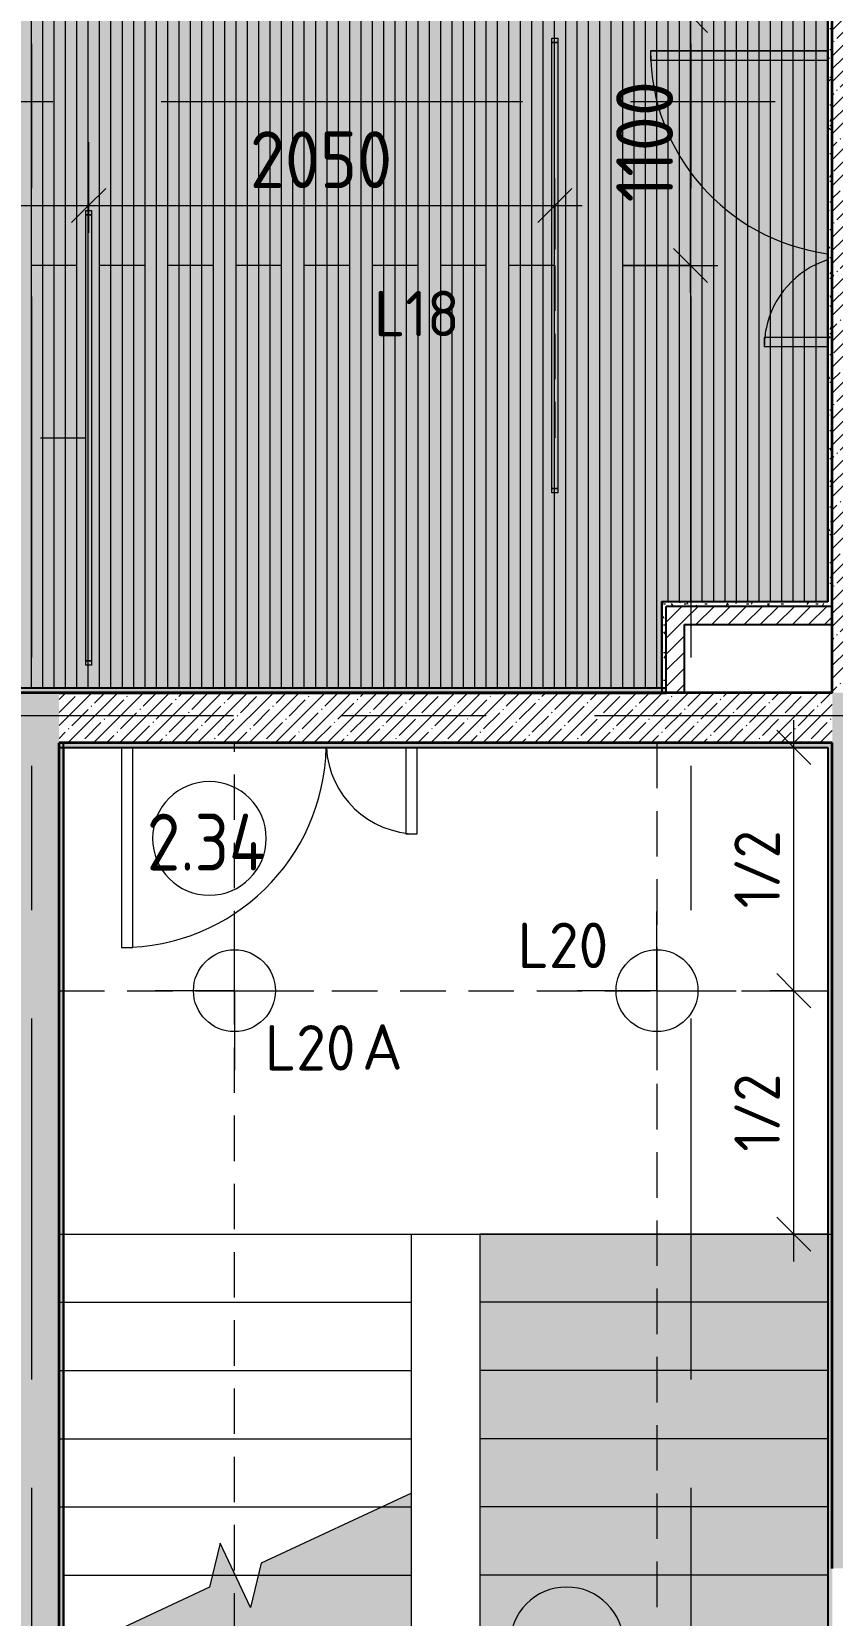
# Model space of a CAD drawing. Header units: millimetres. Extents: x 35098 to 231722, y -8553 to 29000.
# Drawn here: x 71959 to 75480, y 3844 to 10807 of the extents above; entities that cross this region are included whole.
import ezdxf

# ---------------------------------------------------------------- set-up
doc = ezdxf.new("R2010")
doc.units = ezdxf.units.MM
doc.linetypes.add('ADSK_Штрих_ш2 п1', pattern=[300, 200, -100])
doc.linetypes.add('Осевая', pattern=[3175, 635, -476.25, 1587.5, -476.25])
for name, color, linetype, lineweight in [('A-ANNO-DIMS', 7, 'Continuous', 9), ('A-ANNO-DIMS-100', 7, 'Continuous', 9), ('A-AREA-IDEN', 7, 'Continuous', 9), ('A-CLNG-PATT', 7, 'Continuous', 9), ('A-DETL-1', 7, 'ADSK_Штрих_ш2 п1', 9), ('A-DETL-GENF', 7, 'Continuous', 9), ('A-DOOR', 7, 'Continuous', 9), ('A-DOOR-1', 7, 'Continuous', 13), ('A-WALL', 7, 'Continuous', 9), ('E-LITE-EQPM-IDEN', 7, 'Continuous', 9), ('I-WALL', 7, 'Continuous', 9), ('S-STRS-2', 7, 'Continuous', 9), ('S-STRS-MBND', 7, 'Continuous', 9), ('Оси-2', 7, 'Осевая', 9)]:
    doc.layers.add(name, color=color, linetype=linetype, lineweight=lineweight)
for name, color, linetype, lineweight, true_color in [('A-ANNO-NOTE', 1, 'Continuous', 9, 0xff0000), ('A-CLNG-1', 7, 'Continuous', 9, 0xc0c0c0), ('A-WALL-1', 7, 'Continuous', 25, 0x3c3c3c), ('A-WALL-3', 7, 'Continuous', 35, 0x3c3c3c), ('A-WALL-FNSH-2', 7, 'Continuous', 13, 0x3c3c3c), ('E-LITE-EQPM-1', 1, 'Continuous', 9, 0xff0000), ('G-ANNO-TEXT-1', 1, 'Continuous', 9, 0xff0000)]:
    doc.layers.add(name, color=color, linetype=linetype, lineweight=lineweight, true_color=true_color)
doc.layers.add('A-CLNG-PATT-1', color=7, linetype='Continuous', lineweight=9, transparency=1)
doc.layers.add('S-STRS-1', color=7, linetype='Continuous', lineweight=13, transparency=1)
doc.styles.add('GOST Common', font='GOST_Common.ttf', dxfattribs={"height": 200})
doc.styles.add('GOST Common_1', font='GOST_Common.ttf', dxfattribs={"width": 0.9, "height": 250})
doc.styles.add('ISOCPEUR', font='isocpeur.ttf', dxfattribs={"width": 0.9, "height": 250})
doc.styles.add('ISOCPEUR_1', font='isocpeur.ttf', dxfattribs={"height": 200})
doc.styles.add('ISOCPEUR_2', font='isocpeur.ttf', dxfattribs={"width": 0.9, "height": 200})
doc.dimstyles.new('ISO-2_0_0_9К_Средний_округл2', dxfattribs={"dimscale": 304.8, "dimtxt": 199.196235, "dimasz": 0.492126, "dimexe": 0.393701, "dimexo": 0, "dimgap": 0, "dimtad": 1, "dimdec": 0, "dimrnd": 10, "dimzin": 0, "dimdsep": 46, "dimtxsty": 'ISOCPEUR_2', "dimblk1": 'OBLIQUE', "dimblk2": 'OBLIQUE', "dimsah": 1, "dimcen": 0.09, "dimdle": 0.393701, "dimazin": 0, "dimtfac": 1, "dimtdec": 4, "dimtix": 1, "dimtmove": 0, "dimatfit": 3, "dimfxl": 1, "dimtvp": 1, "dimtolj": 1, "dimtzin": 0, "dimarcsym": 2})
doc.dimstyles.new('ISO-2_5_0_9К_БОЛЬШОЙ', dxfattribs={"dimscale": 304.8, "dimtxt": 248.995294, "dimasz": 0.492126, "dimexe": 0.393701, "dimexo": 0.984252, "dimgap": 0, "dimtad": 1, "dimdec": 0, "dimrnd": 10, "dimzin": 0, "dimdsep": 46, "dimtxsty": 'ISOCPEUR', "dimblk1": 'OBLIQUE', "dimblk2": 'OBLIQUE', "dimsah": 1, "dimcen": 0.09, "dimdle": 0.393701, "dimazin": 0, "dimtfac": 1, "dimtdec": 4, "dimtix": 1, "dimtmove": 0, "dimatfit": 3, "dimfxl": 1, "dimtvp": 1, "dimtolj": 1, "dimtzin": 0, "dimarcsym": 2})
pattern_1 = [(45, (0, 0), (-57.02463, 57.02463), []), (45, (57.025, 0), (-57.02463, 57.02463), [100.806, -20.161, 3.353, -16.808])]
pattern_2 = [(45, (0, 0), (-35.35534, 35.35534), [])]
pattern_3 = [(0, (0, 0), (121.92, 30.48), [10.058, -81.382, 10.058, -81.382, -487.68]), (0, (0, 0), (121.92, 30.48), [-182.88, 10.058, -172.822, 10.058, -81.382, -213.36]), (0, (0, 0), (121.92, 30.48), [-457.2, 10.058, -50.902, 10.058, -142.342]), (120, (45.72, 15.24), (-87.356454, 90.345817), [10.058, -81.382, 10.058, -81.382, -487.68]), (120, (45.72, 15.24), (-87.356454, 90.345817), [-182.88, 10.058, -172.822, 10.058, -81.382, -213.36]), (120, (45.72, 15.24), (-87.356454, 90.345817), [-457.2, 10.058, -50.902, 10.058, -142.342]), (240, (60.96, 76.2), (-34.563546, -120.825817), [10.058, -81.382, 10.058, -81.382, -487.68]), (240, (60.96, 76.2), (-34.563546, -120.825817), [-182.88, 10.058, -172.822, 10.058, -81.382, -213.36]), (240, (60.96, 76.2), (-34.563546, -120.825817), [-457.2, 10.058, -50.902, 10.058, -142.342])]

# ---------------------------------------------------------------- blocks, each defined once
blk = doc.blocks.new('110_Дверь_СКБ_2Ст - Д-1 Лестничная клетка EIS60-24319353-План расстановки осветительного оборудования 2 этажа в осях 12-23')
at = {"layer": 'A-DOOR'}
for centre, radius, start, end in [((662.5, 110), 900, 90, 178.72242), ((-637.5, 110), 400, 2.88328, 90)]:
    blk.add_arc(centre, radius, start, end, dxfattribs=at)
at = {"layer": 'A-DOOR-1'}
for p, q in [((662.5, 1010), (612.5, 1010)), ((612.5, 1010), (612.5, 130)), ((662.5, 130), (662.5, 1010)), ((-637.5, 510), (-637.5, 130)), ((-587.5, 510), (-637.5, 510)), ((-587.5, 130), (-587.5, 510))]:
    blk.add_line(p, q, dxfattribs=at)
blk = doc.blocks.new('Downlight - Strip - 2000 мм-V46-План расстановки осветительного оборудования 2 этажа в осях 12-23')
at = {"layer": 'E-LITE-EQPM-1'}
for p, q in [((-1000, -231.3), (-1000, -205.9)), ((-1000, -205.9), (-980.9, -205.9)), ((-980.9, -231.3), (-980.9, -205.9)), ((-980.9, -205.9), (-542.5, -205.9)), ((-980.9, -205.9), (-980.9, -231.3)), ((-980.9, -231.3), (-980.9, -205.9)), ((-980.9, -205.9), (-542.5, -205.9)), ((-542.5, -205.9), (981, -205.9)), ((-542.5, -205.9), (981, -205.9)), ((981, -205.9), (981, -231.3)), ((981, -231.3), (981, -205.9)), ((981, -205.9), (1000, -205.9)), ((981, -205.9), (981, -231.3)), ((1000, -205.9), (1000, -231.3)), ((-980.9, -231.3), (-1000, -231.3)), ((-548.1, -231.3), (-980.9, -231.3)), ((-548.1, -231.3), (-980.9, -231.3)), ((981, -231.3), (-548.1, -231.3)), ((981, -231.3), (-548.1, -231.3)), ((1000, -231.3), (981, -231.3))]:
    blk.add_line(p, q, dxfattribs=at)
blk = doc.blocks.new('Downlight - Strip - 2000 мм-27655400-План расстановки осветительного оборудования 2 этажа в осях 12-23')
at = {"layer": 'E-LITE-EQPM-1'}
for p, q in [((-1000, -231.3), (-1000, -205.9)), ((-1000, -205.9), (-980.9, -205.9)), ((-980.9, -231.3), (-980.9, -205.9)), ((-980.9, -205.9), (981, -205.9)), ((-980.9, -205.9), (-980.9, -231.3)), ((-980.9, -231.3), (-980.9, -205.9)), ((-980.9, -205.9), (981, -205.9)), ((981, -205.9), (981, -231.3)), ((981, -231.3), (981, -205.9)), ((981, -205.9), (1000, -205.9)), ((981, -205.9), (981, -231.3)), ((1000, -205.9), (1000, -231.3)), ((-980.9, -231.3), (-1000, -231.3)), ((981, -231.3), (-980.9, -231.3)), ((981, -231.3), (-980.9, -231.3)), ((1000, -231.3), (981, -231.3))]:
    blk.add_line(p, q, dxfattribs=at)
blk = doc.blocks.new('Дверь_Витражная_остекление_ - ДВН_ДАО_Главный вход_1200 в свету Д-22 _п_-32403398-План расстановки осветительного оборудования 2 этажа в осях 12-23')
at = {"layer": 'A-DETL-GENF'}
for p, q in [((650, 920), (610, 920)), ((610, 920), (610, 142)), ((650, 142), (650, 920)), ((-610, 420), (-650, 420)), ((-650, 420), (-650, 142)), ((-610, 142), (-610, 420))]:
    blk.add_line(p, q, dxfattribs=at)
at = {"layer": 'A-DOOR'}
for p, q in [((650, 920), (650, 142)), ((-650, 420), (-650, 142))]:
    blk.add_line(p, q, dxfattribs=at)
for centre, radius, start, end in [((650, 20), 900, 90, 172.20678), ((-650, 20), 400, 78.75, 90), ((-650, 20), 400, 17.84131, 78.75)]:
    blk.add_arc(centre, radius, start, end, dxfattribs=at)
blk = doc.blocks.new('Марка_Помещения - Номер-25198446-План расстановки осветительного оборудования 2 этажа в осях 12-23')
at = {"layer": 'A-AREA-IDEN'}
for start, end in [(360, 180), (180, 360)]:
    blk.add_arc((0, 0), 2.5, start, end, dxfattribs=at)
blk = doc.blocks.new('DIMBLOCK152-План расстановки осветительного оборудования 2 этажа в осях 12-23')
at = {"layer": 'A-ANNO-DIMS-100'}
for p, q in [((72210, 10321), (72210, 9922.5)), ((72210, 10042.5), (72210, 10321)), ((70160, 9848.6), (70160, 10162.5)), ((70160, 10042.5), (72210, 10042.5)), ((70160, 10042.5), (70160, 9848.6))]:
    blk.add_line(p, q, dxfattribs=at)
at = {"layer": 'A-ANNO-DIMS-100', "lineweight": 20}
for p, q in [((70160, 10042.5), (70235, 10117.5)), ((72210, 10042.5), (72285, 10117.5)), ((70160, 10042.5), (70085, 9967.5)), ((72210, 10042.5), (72135, 9967.5))]:
    blk.add_line(p, q, dxfattribs=at)
at = {"layer": 'A-ANNO-DIMS-100', "color": 0, "insert": (70869, 10369.1), "char_height": 250, "width": 758.478, "attachment_point": 1, "line_spacing_factor": 1.149209, "style": 'ISOCPEUR'}
blk.add_mtext('2050', dxfattribs=at)
blk = doc.blocks.new('_Oblique')
at = {"color": 0, "linetype": 'ByBlock', "lineweight": -2}
blk.add_line((-0.5, -0.5), (0.5, 0.5), dxfattribs=at)
blk = doc.blocks.new('DIMBLOCK153-План расстановки осветительного оборудования 2 этажа в осях 12-23')
at = {"layer": 'A-ANNO-DIMS-100'}
for p, q in [((72210, 10321), (72210, 9922.5)), ((72210, 10042.5), (72210, 10321)), ((74260, 9848.6), (74260, 10162.5)), ((72210, 10042.5), (74380, 10042.5)), ((74260, 10042.5), (74260, 9848.6))]:
    blk.add_line(p, q, dxfattribs=at)
at = {"layer": 'A-ANNO-DIMS-100', "lineweight": 20}
for p, q in [((72210, 10042.5), (72285, 10117.5)), ((74260, 10042.5), (74335, 10117.5)), ((72210, 10042.5), (72135, 9967.5)), ((74260, 10042.5), (74185, 9967.5))]:
    blk.add_line(p, q, dxfattribs=at)
at = {"layer": 'A-ANNO-DIMS-100', "color": 0, "insert": (72919, 10369.1), "char_height": 250, "width": 758.478, "attachment_point": 1, "line_spacing_factor": 1.149209, "style": 'ISOCPEUR'}
blk.add_mtext('2050', dxfattribs=at)
blk = doc.blocks.new('DIMBLOCK155-План расстановки осветительного оборудования 2 этажа в осях 12-23')
at = {"layer": 'A-ANNO-DIMS-100', "lineweight": 20}
for p, q in [((74856.4, 10879), (74781.4, 10954)), ((74856.4, 10879), (74931.4, 10804)), ((74856.4, 9779), (74781.4, 9854)), ((74856.4, 9779), (74931.4, 9704))]:
    blk.add_line(p, q, dxfattribs=at)
at = {"layer": 'A-ANNO-DIMS-100'}
for p, q in [((74856.4, 9659), (74856.4, 10999)), ((75050.3, 10879), (74736.4, 10879)), ((74856.4, 10879), (75050.3, 10879)), ((74560, 9779), (74976.4, 9779)), ((74856.4, 9779), (74560, 9779))]:
    blk.add_line(p, q, dxfattribs=at)
at = {"layer": 'A-ANNO-DIMS-100', "color": 0, "insert": (74529.7, 10056.1), "char_height": 250, "width": 655.049, "attachment_point": 1, "rotation": 90, "line_spacing_factor": 1.149209, "style": 'ISOCPEUR'}
blk.add_mtext('1100', dxfattribs=at)
blk = doc.blocks.new('DIMBLOCK196-План расстановки осветительного оборудования 2 этажа в осях 12-23')
at = {"layer": 'A-ANNO-DIMS-100', "lineweight": 20}
for p, q in [((75310.6, 6590.1), (75235.6, 6665.1)), ((75310.6, 6590.1), (75385.6, 6515.1)), ((75310.6, 5520), (75235.6, 5595)), ((75310.6, 5520), (75385.6, 5445))]:
    blk.add_line(p, q, dxfattribs=at)
at = {"layer": 'A-ANNO-DIMS-100'}
for p, q in [((75204.6, 6590.1), (75430.6, 6590.1)), ((75310.6, 6590.1), (75204.6, 6590.1)), ((75310.6, 5400), (75310.6, 6590.1)), ((75204.6, 5520), (75430.6, 5520)), ((75310.6, 5520), (75204.6, 5520))]:
    blk.add_line(p, q, dxfattribs=at)
at = {"layer": 'A-ANNO-DIMS-100', "color": 0, "insert": (75049.3, 5882.6), "char_height": 200, "width": 413.715, "attachment_point": 1, "rotation": 90, "line_spacing_factor": 1.149209, "style": 'ISOCPEUR_2'}
blk.add_mtext('1/2', dxfattribs=at)
blk = doc.blocks.new('DIMBLOCK197-План расстановки осветительного оборудования 2 этажа в осях 12-23')
at = {"layer": 'A-ANNO-DIMS-100', "lineweight": 20}
for p, q in [((75310.6, 7660.1), (75235.6, 7735.1)), ((75310.6, 7660.1), (75385.6, 7585.1)), ((75310.6, 6590.1), (75235.6, 6665.1)), ((75310.6, 6590.1), (75385.6, 6515.1))]:
    blk.add_line(p, q, dxfattribs=at)
at = {"layer": 'A-ANNO-DIMS-100'}
for p, q in [((75310.6, 6590.1), (75310.6, 7780.1)), ((75204.6, 7660.1), (75430.6, 7660.1)), ((75310.6, 7660.1), (75204.6, 7660.1)), ((75204.6, 6590.1), (75430.6, 6590.1)), ((75310.6, 6590.1), (75204.6, 6590.1))]:
    blk.add_line(p, q, dxfattribs=at)
at = {"layer": 'A-ANNO-DIMS-100', "color": 0, "insert": (75049.3, 6952.7), "char_height": 200, "width": 413.715, "attachment_point": 1, "rotation": 90, "line_spacing_factor": 1.149209, "style": 'ISOCPEUR_2'}
blk.add_mtext('1/2', dxfattribs=at)

msp = doc.modelspace()

# ---------------------------------------------------------------- hatches: boundary and pattern name
at = {"layer": 'A-CLNG-PATT'}
h = msp.add_hatch(dxfattribs=at)
h.set_pattern_fill('FP_47', color=256, style=0, pattern_type=2)
h.set_pattern_definition([(90, (72858.237, -5848.237), (-50, 3e-15), [])])
h.paths.add_polyline_path([(74650.8, 7921), (74729, 7921), (74729, 8301), (75459, 8301), (75459, 10879), (74015.2, 10879), (74015.2, 10868.5), (66296, 10868.5), (66296, 10880), (47239.7, 10879), (47239.7, 11679), (44781.7, 11679), (44781.7, 10879), (42401, 10879), (42401, 10209), (38761, 10209), (38761, 7921), (73196.3, 7921)])
at = {"layer": 'A-CLNG-PATT-1'}
h = msp.add_hatch(color=256, dxfattribs=at)
h.paths.add_polyline_path([(74650.8, 7921), (74729, 7921), (74729, 8301), (75459, 8301), (75459, 10879), (74015.2, 10879), (74015.2, 10868.5), (66296, 10868.5), (66296, 10880), (47239.7, 10879), (47239.7, 11679), (44781.7, 11679), (44781.7, 10879), (42401, 10879), (42401, 10209), (38761, 10209), (38761, 7921), (73509, 7921)])
h.paths.add_polyline_path([(69954.2, 10879.5), (73509, 10879.5), (73509, 10900), (66791, 10900), (66791, 10879.5), (69137, 10879.5)])
at = {"layer": 'I-WALL'}
h = msp.add_hatch(dxfattribs=at)
h.set_pattern_fill('FP_46', color=256, style=0, pattern_type=2)
h.set_pattern_definition(pattern_3)
h.paths.add_polyline_path([(75460, 8300), (75480, 8300), (75480, 10900), (75460, 10900), (75460, 8441.7)])
h = msp.add_hatch(dxfattribs=at)
h.set_pattern_fill('FP_17', color=256, style=0, pattern_type=2)
h.set_pattern_definition(pattern_1)
h.paths.add_polyline_path([(75700, 7900), (75700, 10900), (75480, 10900), (75480, 7900)])
h = msp.add_hatch(dxfattribs=at)
h.set_pattern_fill('FP_46', color=256, style=0, pattern_type=2)
h.set_pattern_definition(pattern_3)
h.paths.add_polyline_path([(74750, 8280), (75480, 8280), (75480, 8300), (74730, 8300), (74730, 8280)])
h = msp.add_hatch(dxfattribs=at)
h.set_pattern_fill('FP_46', color=256, style=0, pattern_type=2)
h.set_pattern_definition(pattern_3)
h.paths.add_polyline_path([(74750, 7900), (74750, 8280), (74730, 8280), (74730, 7900)])
h = msp.add_hatch(dxfattribs=at)
h.set_pattern_fill('FP_21', color=256, style=0, pattern_type=2)
h.set_pattern_definition(pattern_2)
h.paths.add_polyline_path([(74830, 7900), (74830, 8280), (74750, 8280), (74750, 7900)])
h = msp.add_hatch(dxfattribs=at)
h.set_pattern_fill('FP_21', color=256, style=0, pattern_type=2)
h.set_pattern_definition(pattern_2)
h.paths.add_polyline_path([(75480, 8200), (75480, 8280), (74830, 8280), (74830, 8200), (75378.1, 8200)])
h = msp.add_hatch(dxfattribs=at)
h.set_pattern_fill('FP_46', color=256, style=0, pattern_type=2)
h.set_pattern_definition(pattern_3)
h.paths.add_polyline_path([(74750, 7900), (74750, 7920), (38742.7, 7920), (38742.7, 7900), (74650.8, 7900)])
h = msp.add_hatch(dxfattribs=at)
h.set_pattern_fill('FP_17', color=256, style=0, pattern_type=2)
h.set_pattern_definition(pattern_1)
h.paths.add_polyline_path([(72080, 120), (72080, 7900), (71860, 7900), (71860, 120)])
h = msp.add_hatch(dxfattribs=at)
h.set_pattern_fill('FP_17', color=256, style=0, pattern_type=2)
h.set_pattern_definition(pattern_1)
h.paths.add_polyline_path([(75378.1, 7680), (75480, 7680), (75480, 7900), (72080, 7900), (72080, 7680), (74650.8, 7680)])
h = msp.add_hatch(dxfattribs=at)
h.set_pattern_fill('FP_17', color=256, style=0, pattern_type=2)
h.set_pattern_definition(pattern_1)
h.paths.add_polyline_path([(75480, -100), (75700, -100), (75700, 350), (75480, 350), (75480, 120)])
h.paths.add_polyline_path([(75480, 1150), (75700, 1150), (75700, 3550), (75480, 3550), (75480, 1492.8)])
h.paths.add_polyline_path([(75662.2, 4050), (75700, 4050), (75700, 7900), (75480, 7900), (75480, 4050)])
h = msp.add_hatch(dxfattribs=at)
h.set_pattern_fill('FP_46', color=256, style=0, pattern_type=2)
h.set_pattern_definition(pattern_3)
h.paths.add_polyline_path([(75460, 7660), (75480, 7660), (75480, 7680), (72080, 7680), (72080, 7660), (75378.1, 7660)])
h = msp.add_hatch(dxfattribs=at)
h.set_pattern_fill('FP_46', color=256, style=0, pattern_type=2)
h.set_pattern_definition(pattern_3)
h.paths.add_polyline_path([(72100, 120), (72100, 7680), (72080, 7680), (72080, 120)])
h = msp.add_hatch(dxfattribs=at)
h.set_pattern_fill('FP_46', color=256, style=0, pattern_type=2)
h.set_pattern_definition(pattern_3)
h.paths.add_polyline_path([(75460, 130), (75480, 130), (75480, 7660), (75460, 7659), (75460, 334.7)])
at = {"layer": 'S-STRS-1'}
for points in [[(74650.8, 5220), (75460, 5220), (75460, 5520), (73930, 5520), (73930, 5220)], [(74650.8, 4920), (75460, 4920), (75460, 5220), (73930, 5220), (73930, 4920)], [(73930, 4620), (75460, 4620), (75460, 4920), (73930, 4920)], [(74650.8, 4320), (75460, 4320), (75460, 4620), (73930, 4620), (73930, 4320)], [(73630, 4320), (73630, 4381.4), (73498.4, 4320)], [(75460, 4020), (75460, 4320), (73930, 4320), (73930, 4020), (74650.8, 4020)], [(73630, 3720), (73630, 4020), (72955.4, 4020), (72921, 3878.4), (72855, 4020), (72754.6, 4020), (72741.7, 3967.2), (72211.6, 3720), (73196.3, 3720)], [(74650.8, 3720), (75460, 3720), (75460, 4020), (73930, 4020), (73930, 3720)]]:
    msp.add_hatch(color=256, dxfattribs=at).paths.add_polyline_path(points)
h = msp.add_hatch(color=256, dxfattribs=at)
h.paths.add_polyline_path([(73196.3, 4020), (73630, 4020), (73630, 4320), (73498.4, 4320), (72968.3, 4072.8), (72955.4, 4020)])
h.paths.add_polyline_path([(72855, 4020), (72789, 4161.6), (72754.6, 4020)])

# ---------------------------------------------------------------- linework, layer by layer
at = {"layer": 'A-ANNO-NOTE'}
for p, q in [((72851, 6590.1), (72851, 6939)), ((74709, 6590.1), (74709, 6939)), ((72851, 6590.1), (72502.1, 6590.1)), ((72851, 6590.1), (72851, 6241.1)), ((72851, 6590.1), (73199.9, 6590.1)), ((74709, 6590.1), (74360.1, 6590.1)), ((74709, 6590.1), (74709, 6241.1)), ((74709, 6590.1), (75057.9, 6590.1))]:
    msp.add_line(p, q, dxfattribs=at)
for centre in [(72851, 6590.1), (74709, 6590.1)]:
    msp.add_circle(centre, 180, dxfattribs=at)
at = {"layer": 'A-CLNG-1'}
msp.add_line((74729, 8301), (75459, 8301), dxfattribs=at)
at = {"layer": 'A-DETL-1'}
for p, q in [((74260, 9779), (45560, 9779)), ((74260, 9779), (74260, 9021)), ((43499, 9021), (72210, 9021)), ((72851, 141), (72851, 7680)), ((74709, 7680), (74709, 191.7)), ((72080, 6590.1), (75456.7, 6590.1))]:
    msp.add_line(p, q, dxfattribs=at)
at = {"layer": 'A-WALL'}
for p, q in [((72100.4, 7659), (72100, 7659)), ((75460, 7659), (75459, 7659))]:
    msp.add_line(p, q, dxfattribs=at)
at = {"layer": 'A-WALL-1'}
for p, q in [((75460, 10880), (75460, 8300)), ((74730, 8300), (74730, 7900)), ((75460, 8300), (74730, 8300)), ((75480, 8280), (74750, 8280)), ((74750, 7900), (74750, 8280)), ((74830, 7900), (74830, 8200)), ((74830, 8200), (75480, 8200)), ((74750, 7920), (38742.7, 7920)), ((71860, 7900), (72080, 7900)), ((72080, 7660), (75460, 7660)), ((72100, 120), (72100, 7680)), ((75460, 7660), (75460, 130))]:
    msp.add_line(p, q, dxfattribs=at)
at = {"layer": 'A-WALL-3'}
for p, q in [((75480, 7900), (75480, 10900)), ((75480, 7900), (71860, 7900)), ((72080, 7900), (74750, 7900)), ((72080, 120), (72080, 7680)), ((75480, 7680), (72080, 7680)), ((75480, 4050), (75480, 7680))]:
    msp.add_line(p, q, dxfattribs=at)
at = {"layer": 'A-WALL-FNSH-2'}
for p, q in [((72101, 7659), (75459, 7659)), ((72101, 4840.5), (72101, 7659)), ((75459, 7659), (75459, 351)), ((72100, 4840.5), (72101, 4840.5)), ((72101.4, 4838.6), (72100.4, 4838.6)), ((72100.4, 4838.6), (72100.4, 2552.7)), ((72101.4, 2552.7), (72101.4, 4838.6))]:
    msp.add_line(p, q, dxfattribs=at)
at = {"layer": 'I-WALL'}
for p, q in [((75459, 8301), (75459, 10879)), ((74729, 7921), (74729, 8301)), ((75459, 8301), (75460, 8301)), ((38761, 7921), (74729, 7921)), ((75459, 7659), (75459, 7660)), ((72101, 7659), (72100.4, 7659)), ((72100.4, 130), (72100.4, 7659)), ((72101.4, 7659), (72101.4, 130)), ((75459, 6230), (75460, 6230)), ((75460, 6230), (75459, 6230)), ((75460, 6230), (75459, 6230)), ((75460, 5801), (75459, 5801)), ((75460, 5801), (75459, 5801)), ((72101.4, 5693), (72100, 5693)), ((75460, 5455), (75459, 5455)), ((72100.4, 5210), (72101.4, 5210)), ((75459, 5170), (75460, 5170)), ((72101, 4840.5), (72101, 2564.4))]:
    msp.add_line(p, q, dxfattribs=at)
at = {"layer": 'S-STRS-2'}
for p, q in [((75460, 5520), (73930, 5520)), ((73930, 5520), (73930, 5220)), ((75460, 5520), (73930, 5520)), ((73930, 5220), (73930, 4920)), ((75460, 5220), (73930, 5220)), ((75460, 5220), (73930, 5220)), ((73930, 4920), (73930, 4620)), ((75460, 4920), (73930, 4920)), ((75460, 4920), (73930, 4920)), ((73930, 4620), (73930, 4320)), ((75460, 4620), (73930, 4620)), ((75460, 4620), (73930, 4620)), ((73498.4, 4320), (73630, 4320)), ((73498.4, 4320), (73630, 4320)), ((73630, 4320), (73630, 4381.4)), ((73630, 4020), (73630, 4320)), ((73930, 4320), (73930, 4020)), ((75460, 4320), (73930, 4320)), ((75460, 4320), (73930, 4320)), ((72754.6, 4020), (72855, 4020)), ((72754.6, 4020), (72855, 4020)), ((72955.4, 4020), (73630, 4020)), ((72955.4, 4020), (73630, 4020)), ((73630, 3720), (73630, 4020)), ((73930, 4020), (73930, 3720)), ((75460, 4020), (73930, 4020)), ((75460, 4020), (73930, 4020))]:
    msp.add_line(p, q, dxfattribs=at)
at = {"layer": 'S-STRS-MBND'}
for p, q in [((75480, 7680), (72080, 7680)), ((72080, 7680), (72080, 5520)), ((75480, 5520), (75480, 7680)), ((72080, 5520), (73630, 5520)), ((72080, 4040), (72080, 5520)), ((72080, 5520), (73630, 5520)), ((73630, 5520), (75480, 5520)), ((73630, 4381.4), (73630, 5520)), ((72080, 5220), (73630, 5220)), ((72080, 5220), (73630, 5220)), ((72080, 4920), (73630, 4920)), ((72080, 4920), (73630, 4920)), ((72080, 4620), (73630, 4620)), ((72080, 4620), (73630, 4620)), ((72080, 4320), (73498.4, 4320)), ((72080, 4320), (73498.4, 4320)), ((73630, 4381.4), (72968.3, 4072.8)), ((72789, 4161.6), (72741.7, 3967.2)), ((72921, 3878.4), (72789, 4161.6)), ((72968.3, 4072.8), (72921, 3878.4)), ((72100, 4020), (72754.6, 4020)), ((72100, 4020), (72754.6, 4020)), ((72855, 4020), (72955.4, 4020)), ((72855, 4020), (72955.4, 4020)), ((72741.7, 3967.2), (72080, 3658.6))]:
    msp.add_line(p, q, dxfattribs=at)
at = {"layer": 'Оси-2'}
for p, q in [((71960, 593.7), (71960, 24898.1)), ((74860, 593.7), (74860, 24898.1)), ((39668.2, 10500), (82450, 10500)), ((38398.2, 7800), (82450, 7800))]:
    msp.add_line(p, q, dxfattribs=at)

# ---------------------------------------------------------------- block references
at = {"layer": 'A-AREA-IDEN', "xscale": 99.99999999999993, "yscale": 99.99999999999993, "zscale": 99.99999999999993}
for p in [(72740.9, 7259.8), (74312.3, 3717.9)]:
    msp.add_blockref('Марка_Помещения - Номер-25198446-План расстановки осветительного оборудования 2 этажа в осях 12-23', p, dxfattribs=at)
at = {"layer": 'A-DOOR'}
for name, p, rotation in [('Дверь_Витражная_остекление_ - ДВН_ДАО_Главный вход_1200 в свету Д-22 _п_-32403398-План расстановки осветительного оборудования 2 этажа в осях 12-23', (75601, 10072.3), 89.99999999999997), ('110_Дверь_СКБ_2Ст - Д-1 Лестничная клетка EIS60-24319353-План расстановки осветительного оборудования 2 этажа в осях 12-23', (73017.5, 7790), 180)]:
    msp.add_blockref(name, p, dxfattribs=dict(at, rotation=rotation))
at = {"layer": 'E-LITE-EQPM-1', "rotation": 89.9999999999999}
for name, p in [('Downlight - Strip - 2000 мм-27655400-План расстановки осветительного оборудования 2 этажа в осях 12-23', (74041.4, 9779)), ('Downlight - Strip - 2000 мм-V46-План расстановки осветительного оборудования 2 этажа в осях 12-23', (71991.4, 9021))]:
    msp.add_blockref(name, p, dxfattribs=at)

# ---------------------------------------------------------------- texts
at = {"layer": 'A-AREA-IDEN', "insert": (72466.1, 7368.4), "char_height": 250, "width": 685.443, "attachment_point": 1, "style": 'GOST Common_1'}
msp.add_mtext('2.34', dxfattribs=at)
at = {"layer": 'E-LITE-EQPM-IDEN', "char_height": 200, "attachment_point": 1, "style": 'GOST Common'}
for s, insert, width in [('L18', (73464.8, 9667.6), 472.996), ('L20', (74096.6, 6889.6), 529.114), ('L20', (72985.3, 6439), 529.114)]:
    msp.add_mtext(s, dxfattribs=dict(at, insert=insert, width=width))
at = {"layer": 'G-ANNO-TEXT-1', "insert": (73411.7, 6443), "char_height": 200, "width": 224.472, "attachment_point": 1, "style": 'ISOCPEUR_1'}
msp.add_mtext('\\fISOCPEUR|b0|i0|c204|p34|;А', dxfattribs=at)

# ---------------------------------------------------------------- dimensions: what is measured, and where the dimension line sits
at = {"layer": 'A-ANNO-DIMS'}
dim = msp.add_linear_dim(base=(74856.4, 10879), p1=(74260, 9779), p2=(74750.3, 10879), angle=90, dimstyle='ISO-2_5_0_9К_БОЛЬШОЙ', override={"dimpost": '<>', "dimfxl": 1204.32201}, dxfattribs=at)
dim.commit()
dim.dimension.update_dxf_attribs({"geometry": 'DIMBLOCK155-План расстановки осветительного оборудования 2 этажа в осях 12-23', "text_midpoint": (74731.4, 10329)})
for base, p1, p2, picture, middle in [((72210, 10042.5), (70160, 10148.6), (72210, 10021), 'DIMBLOCK152-План расстановки осветительного оборудования 2 этажа в осях 12-23', (71185, 10167.5)), ((74260, 10042.5), (72210, 10021), (74260, 10148.6), 'DIMBLOCK153-План расстановки осветительного оборудования 2 этажа в осях 12-23', (73235, 10167.5))]:
    dim = msp.add_linear_dim(base=base, p1=p1, p2=p2, dimstyle='ISO-2_5_0_9К_БОЛЬШОЙ', override={"dimpost": '<>', "dimfxl": 2053.964453}, dxfattribs=at)
    dim.commit()
    dim.dimension.update_dxf_attribs({"geometry": picture, "text_midpoint": middle})
for base, p1, p2, picture, middle in [((75310.6, 7660.1), (75204.6, 6590.1), (75204.6, 7660.1), 'DIMBLOCK197-План расстановки осветительного оборудования 2 этажа в осях 12-23', (75210.6, 7125.1)), ((75310.6, 6590.1), (75204.6, 5520), (75204.6, 6590.1), 'DIMBLOCK196-План расстановки осветительного оборудования 2 этажа в осях 12-23', (75210.6, 6055))]:
    dim = msp.add_linear_dim(base=base, p1=p1, p2=p2, angle=90, text='1/2', dimstyle='ISO-2_0_0_9К_Средний_округл2', override={"dimpost": '<>', "dimfxl": 1070.051201}, dxfattribs=at)
    dim.commit()
    dim.dimension.update_dxf_attribs({"geometry": picture, "text_midpoint": middle})

doc.saveas('drawing.dxf')
